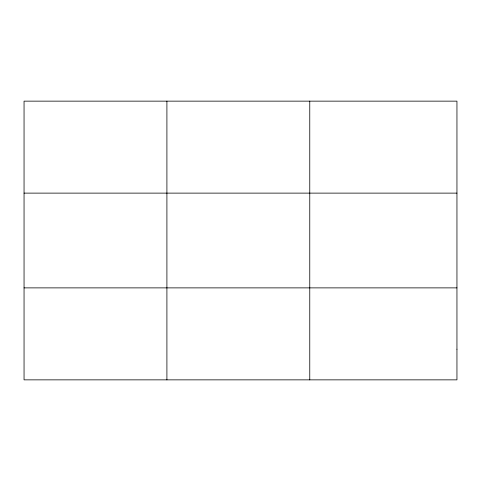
<?xml version="1.0" encoding="UTF-8"?>
<svg xmlns="http://www.w3.org/2000/svg" width="481" height="481" viewBox="0 0 481 481"><rect width="100%" height="100%" fill="white"/><g stroke="black" fill="none" stroke-linecap="round" stroke-linejoin="round"><path stroke-width="0.72" d="M166.907 101.142L166.907 379.858M309.764 101.142L309.764 379.858M24.05 193.121L456.95 193.121M24.05 287.878L456.95 287.878M456.95 349.2L456.95 379.858L24.05 379.858L24.05 101.142L456.95 101.142L456.95 349.2"/></g></svg>
